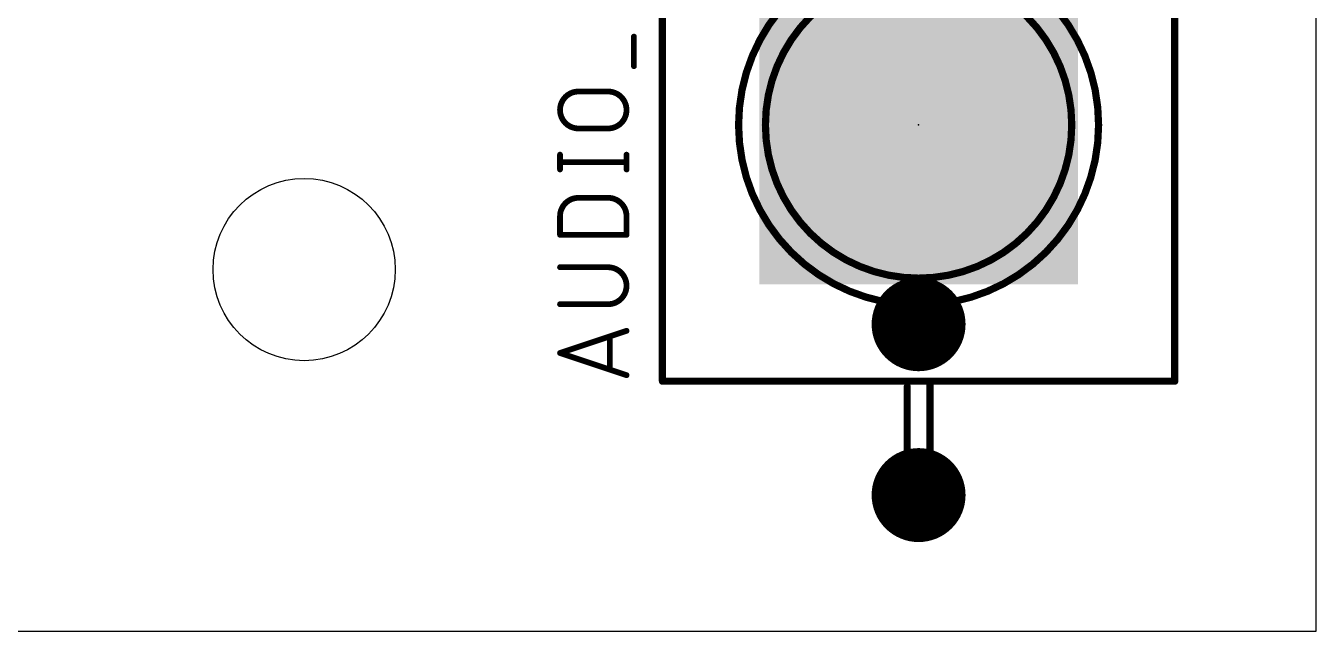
# Model space of a CAD drawing. Extents: x 0 to 48, y 0 to 103.
# Drawn here: x 25.59 to 48.26, y 0 to 10.63 of the extents above; entities that cross this region are included whole.
import ezdxf

# ---------------------------------------------------------------- set-up
doc = ezdxf.new("R2010")
doc.units = 0
for name, color, linetype in [('17', 110, 'CONTINUOUS'), ('20', 31, 'CONTINUOUS'), ('21', 253, 'CONTINUOUS'), ('23', 53, 'CONTINUOUS'), ('25', 253, 'CONTINUOUS'), ('41', 12, 'CONTINUOUS')]:
    doc.layers.add(name, color=color, linetype=linetype)

# ---------------------------------------------------------------- blocks, each defined once
blk = doc.blocks.new('RECT')
blk.add_solid([(-0.5, -0.5), (0.5, -0.5), (-0.5, 0.5), (0.5, 0.5)])
blk = doc.blocks.new('ROUNDP')
at = {"const_width": 0.5}
blk.add_lwpolyline([(0, -0.25, 1), (0, 0.25, 1), (0, -0.25)], format="xyb", dxfattribs=at)

msp = doc.modelspace()

# ---------------------------------------------------------------- linework, layer by layer
at = {"layer": '20'}
for p, q in [((48.26, 0), (48.26, 99.695)), ((0, 0), (48.26, 0))]:
    msp.add_line(p, q, dxfattribs=at)
msp.add_circle((30.48, 6.35), 1.6, dxfattribs=at)
at = {"layer": '21', "const_width": 0.127}
for points in [[(36.775, 14.89), (36.775, 4.39)], [(45.775, 4.39), (45.775, 14.89)], [(36.775, 4.39), (41.475, 4.39)], [(41.075, 4.29), (41.075, 2.19)], [(41.475, 4.39), (45.775, 4.39)], [(41.475, 2.19), (41.475, 4.39)], [(41.075, 2.19), (41.475, 2.19)]]:
    msp.add_lwpolyline(points, dxfattribs=at)
at = {"layer": '21'}
for points, const_width in [([(41.275, 5.7277, 1), (41.275, 12.0523, 1), (41.275, 5.7277)], 0.127), ([(41.275, 6.1993, 1), (41.275, 11.5807, 1), (41.275, 6.1993)], 0.127), ([(36.7432, 4.39, 1), (36.8068, 4.39)], 0.0635), ([(36.775, 4.4218, 1), (36.775, 4.3583)], 0.0635), ([(41.1068, 4.29, 1), (41.0433, 4.29)], 0.0635), ([(41.5068, 4.39, 1), (41.4432, 4.39)], 0.0635), ([(41.475, 4.4218, 1), (41.475, 4.3583)], 0.0635), ([(41.475, 4.3583, 1), (41.475, 4.4218)], 0.0635), ([(45.7433, 4.39, 1), (45.8068, 4.39)], 0.0635), ([(45.775, 4.3583, 1), (45.775, 4.4218)], 0.0635), ([(41.075, 2.2218, 1), (41.075, 2.1582)], 0.0635), ([(41.0433, 2.19, 1), (41.1068, 2.19)], 0.0635), ([(41.4432, 2.19, 1), (41.5068, 2.19)], 0.0635), ([(41.475, 2.1582, 1), (41.475, 2.2218)], 0.0635)]:
    msp.add_lwpolyline(points, format="xyb", dxfattribs=dict(at, const_width=const_width))
at = {"layer": '23'}
msp.add_point((41.275, 8.89), dxfattribs=at)
at = {"layer": '25', "const_width": 0.1016}
for points in [[(36.274, 9.9215), (36.274, 10.4408)], [(35.3004, 9.477), (35.8196, 9.477)], [(35.8196, 8.8279), (35.3004, 8.8279)], [(34.9758, 8.1082), (34.9758, 8.3679)], [(36.1442, 8.1082), (36.1442, 8.3679)], [(34.9758, 8.2381), (36.1442, 8.2381)], [(35.3004, 7.6101), (35.8196, 7.6101)], [(34.9758, 6.961), (34.9758, 7.2856)], [(36.1442, 7.2856), (36.1442, 6.961)], [(36.1442, 6.961), (34.9758, 6.961)], [(35.8196, 6.3909), (34.9758, 6.3909)], [(34.9758, 5.7418), (35.8196, 5.7418)], [(34.9758, 4.8853), (36.1442, 5.2747)], [(35.8521, 5.1774), (35.8521, 4.5932)], [(36.1442, 4.4958), (34.9758, 4.8853)]]:
    msp.add_lwpolyline(points, dxfattribs=at)
at = {"layer": '25'}
for points, const_width in [([(36.2994, 10.4408, 1), (36.2486, 10.4408)], 0.0508), ([(36.2486, 9.9215, 1), (36.2994, 9.9215)], 0.0508), ([(35.3004, 9.477, 1), (35.3004, 8.8279)], 0.1016), ([(35.3004, 9.5024, 1), (35.3004, 9.4516)], 0.0508), ([(35.3004, 9.4516, 1), (35.3004, 9.5024)], 0.0508), ([(35.8196, 8.8279, 1), (35.8196, 9.477)], 0.1016), ([(35.8196, 9.5024, 1), (35.8196, 9.4516)], 0.0508), ([(35.8196, 9.4516, 1), (35.8196, 9.5024)], 0.0508), ([(35.3004, 8.8533, 1), (35.3004, 8.8025)], 0.0508), ([(35.3004, 8.8025, 1), (35.3004, 8.8533)], 0.0508), ([(35.8196, 8.8533, 1), (35.8196, 8.8025)], 0.0508), ([(35.8196, 8.8025, 1), (35.8196, 8.8533)], 0.0508), ([(35.0012, 8.3679, 1), (34.9504, 8.3679)], 0.0508), ([(36.1696, 8.3679, 1), (36.1188, 8.3679)], 0.0508), ([(34.9758, 8.2635, 1), (34.9758, 8.2127)], 0.0508), ([(36.1442, 8.2127, 1), (36.1442, 8.2635)], 0.0508), ([(34.9504, 8.1082, 1), (35.0012, 8.1082)], 0.0508), ([(36.1188, 8.1082, 1), (36.1696, 8.1082)], 0.0508), ([(35.3004, 7.6101, 0.4142), (34.9758, 7.2856)], 0.1016), ([(35.3004, 7.6355, 1), (35.3004, 7.5847)], 0.0508), ([(35.3004, 7.5847, 1), (35.3004, 7.6355)], 0.0508), ([(36.1442, 7.2856, 0.4142), (35.8196, 7.6101)], 0.1016), ([(35.8196, 7.6355, 1), (35.8196, 7.5847)], 0.0508), ([(35.8196, 7.5847, 1), (35.8196, 7.6355)], 0.0508), ([(35.0012, 7.2856, 1), (34.9504, 7.2856)], 0.0508), ([(34.9504, 7.2856, 1), (35.0012, 7.2856)], 0.0508), ([(36.1696, 7.2856, 1), (36.1188, 7.2856)], 0.0508), ([(36.1188, 7.2856, 1), (36.1696, 7.2856)], 0.0508), ([(34.9758, 6.9864, 1), (34.9758, 6.9356)], 0.0508), ([(34.9504, 6.961, 1), (35.0012, 6.961)], 0.0508), ([(36.1188, 6.961, 1), (36.1696, 6.961)], 0.0508), ([(36.1442, 6.9356, 1), (36.1442, 6.9864)], 0.0508), ([(34.9758, 6.4163, 1), (34.9758, 6.3655)], 0.0508), ([(35.8196, 5.7418, 1), (35.8196, 6.3909)], 0.1016), ([(35.8196, 6.4163, 1), (35.8196, 6.3655)], 0.0508), ([(35.8196, 6.3655, 1), (35.8196, 6.4163)], 0.0508), ([(34.9758, 5.7672, 1), (34.9758, 5.7164)], 0.0508), ([(35.8196, 5.7672, 1), (35.8196, 5.7164)], 0.0508), ([(35.8196, 5.7164, 1), (35.8196, 5.7672)], 0.0508), ([(35.8775, 5.1774, 1), (35.8267, 5.1774)], 0.0508), ([(36.1522, 5.2506, 1), (36.1362, 5.2988)], 0.0508), ([(34.9838, 4.9094, 1), (34.9678, 4.8612)], 0.0508), ([(34.9678, 4.9094, 1), (34.9838, 4.8612)], 0.0508), ([(35.8267, 4.5932, 1), (35.8775, 4.5932)], 0.0508), ([(36.1362, 4.4717, 1), (36.1522, 4.5199)], 0.0508)]:
    msp.add_lwpolyline(points, format="xyb", dxfattribs=dict(at, const_width=const_width))

# ---------------------------------------------------------------- block references
at = {"layer": '17', "xscale": 1.65, "yscale": 1.65}
for p in [(41.275, 5.39), (41.275, 5.39), (41.275, 2.39), (41.275, 2.39)]:
    msp.add_blockref('ROUNDP', p, dxfattribs=at)
at = {"layer": '41', "xscale": 5.6, "yscale": 5.6}
msp.add_blockref('RECT', (41.275, 8.89), dxfattribs=at)

doc.saveas('drawing.dxf')
